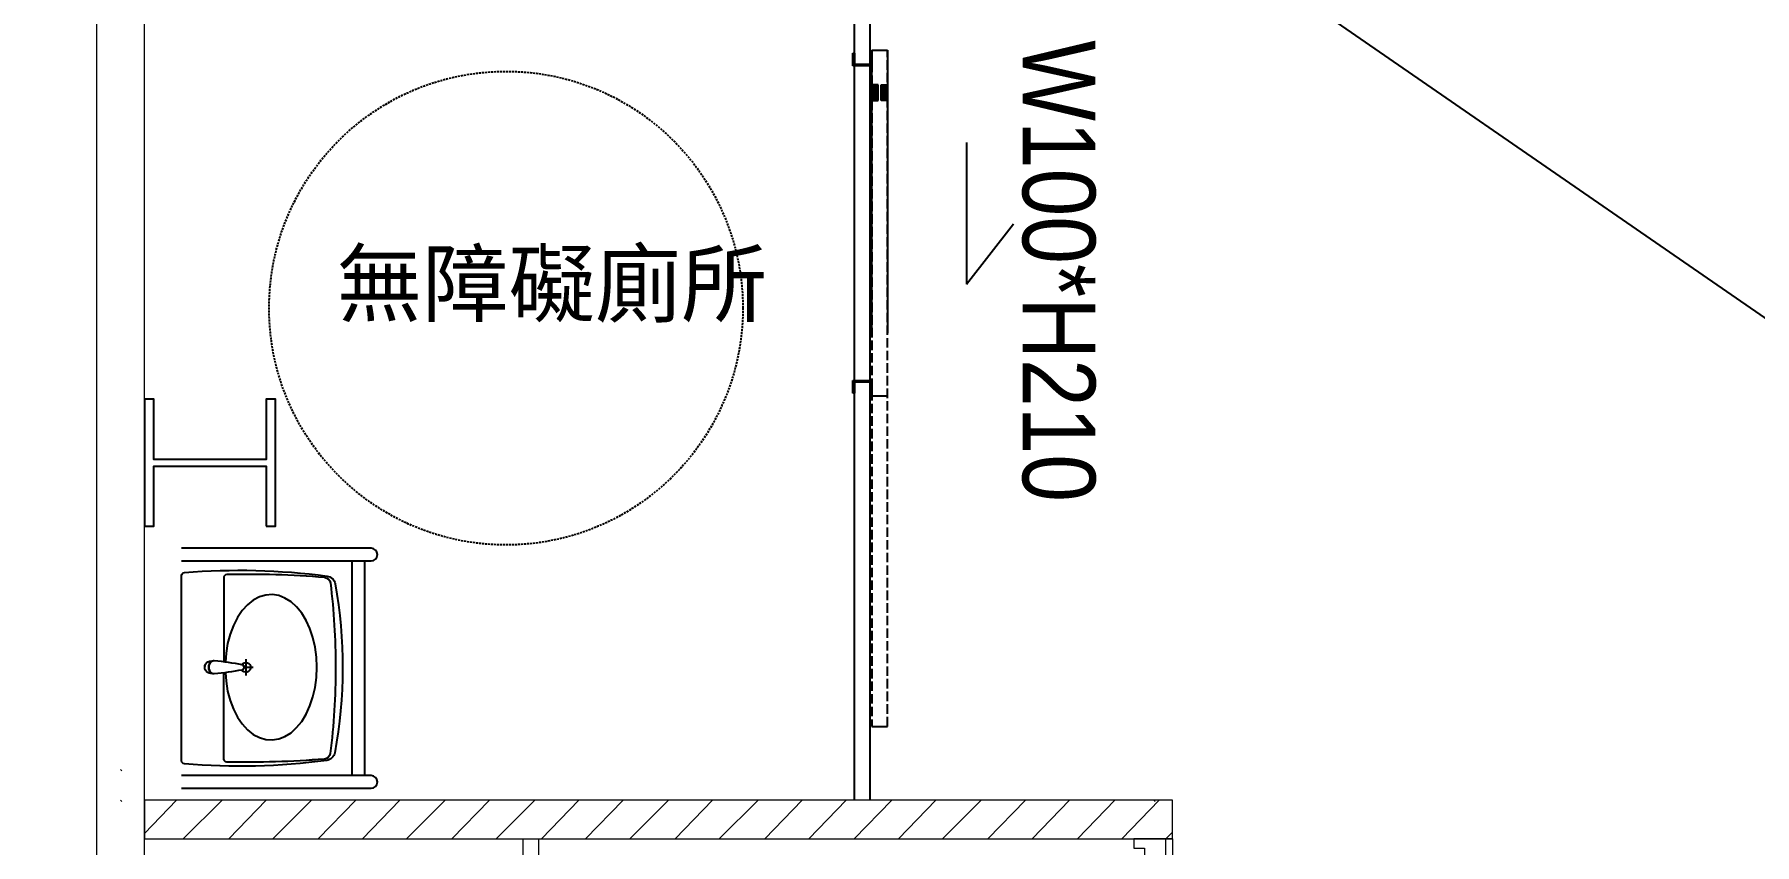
# Model space of a CAD drawing. Header units: millimetres. Extents: x -15161 to 10473752, y -72817 to 33960.
# Drawn here: x -1987 to -1443, y -5204 to -4947 of the extents above; entities that cross this region are included whole.
import ezdxf

# ---------------------------------------------------------------- set-up
doc = ezdxf.new("R2010")
doc.units = ezdxf.units.MM
doc.linetypes.add('1', pattern=[4, 3, -1])
doc.linetypes.add('HIDDEN', pattern=[9.525, 6.35, -3.175])
for name, color, linetype in [('I-I-2-DOOR-FRAME', 8, 'Continuous'), ('I-I-3-BATH', 123, 'Continuous'), ('PDF2_幾何圖形', 7, 'Continuous')]:
    doc.layers.add(name, color=color, linetype=linetype)
doc.layers.add('添利-門', color=150, linetype='Continuous', lineweight=25)
doc.styles.add('新細明體', font='PMingLiU.ttf')
doc.styles.add('正黑', font='Microsoft JhengHei.ttf', dxfattribs={"width": 0.9})

# ---------------------------------------------------------------- blocks, each defined once
blk = doc.blocks.new('SINK')
for p, q in [((-28.4, -203.1), (23, -203.1)), ((-2.7, -226.6), (-2.7, -197.2))]:
    blk.add_line(p, q)
for points in [[(-267.5, -486.2, 0.091012), (267.8, -485, 0.324409), (292.1, -459.5, 0.05394), (303.1, -8.9, 0.390026), (293.5, 0), (-293.5, 0, 0.390026), (-303.1, -8.9, 0.054082), (-291.9, -460.7, 0.325475)], [(18.2, -103.5, 0.198653), (15.5, -94.7, 0.472876), (-21.7, -94.7, 0.198653), (-24.3, -103.5, 0.022446), (-11.8, -191.2, 0.681232), (5.6, -191.2, 0.022446)], [(-22.5, -93.1), (-22.5, -93.4), (-22.5, -95.9, -0.029831), (-21.7, -94.7, -0.472876), (15.5, -94.7, -0.030915), (16.4, -95.9), (16.4, -93.4), (16.3, -92.9, 1.007253)]]:
    blk.add_lwpolyline(points, format="xyb", close=True)
for points in [[(-287.3, -453.1, -0.026424), (-296.6, -142.8, -0.216047), (-293.2, -135.6), (-293.2, -135.6, -0.180068), (-286.9, -133.3), (-21, -133.3)], [(-287.3, -453.1, 0.35499), (-269.8, -471.3, 0.030855), (-3.1, -487.8, 0.031634), (270.3, -470.5, 0.354195), (287.7, -452.3, 0.026353), (297, -142.8, 0.216047), (293.6, -135.6)], [(293.6, -135.6, 0.180068), (287.2, -133.3), (14.8, -133.3)]]:
    blk.add_lwpolyline(points, format="xyb")
blk.add_polyline3d([(14.1, -138.8, 0), (41.2, -140.8, 0), (72.3, -145.9, 0), (101.9, -153.8, 0), (129.5, -164.2, 0), (154.6, -177.1, 0), (176.5, -192, 0), (194.9, -208.8, 0), (209.4, -227.1, 0), (219.7, -246.5, 0), (225.6, -266.7, 0), (227, -287.1, 0), (223.9, -307.5, 0), (216.2, -327.4, 0), (204.3, -346.5, 0), (188.2, -364.2, 0), (168.4, -380.4, 0), (145.3, -394.5, 0), (119.2, -406.5, 0), (90.7, -416, 0), (60.5, -422.8, 0), (29, -426.8, 0), (-3.1, -428, 0), (-35.1, -426.8, 0), (-66.6, -422.8, 0), (-96.9, -416, 0), (-125.4, -406.5, 0), (-151.4, -394.5, 0), (-174.6, -380.4, 0), (-194.4, -364.2, 0), (-210.5, -346.5, 0), (-222.4, -327.4, 0), (-230, -307.5, 0), (-233.2, -287.1, 0), (-231.8, -266.7, 0), (-225.9, -246.5, 0), (-215.5, -227.1, 0), (-201, -208.8, 0), (-182.6, -192, 0), (-160.7, -177.1, 0), (-135.7, -164.2, 0), (-108.1, -153.8, 0), (-78.4, -145.9, 0), (-47.3, -140.8, 0), (-20.2, -138.8, 0)])
for centre, radius, start, end in [((-2.7, -203.1), 15.6, 126.3666, 57.4379), ((-3.1, -187.8), 9.36, 201.4721, 338.5279)]:
    blk.add_arc(centre, radius, start, end)
blk = doc.blocks.new('二樓建築底圖')
at = {"layer": 'I-I-2-DOOR-FRAME', "linetype": 'HIDDEN', "ltscale": 0.1}
blk.add_circle((-1837.88, -5033.66), 75, dxfattribs=at)
at = {"layer": 'PDF2_幾何圖形', "lineweight": 20}
blk.add_lwpolyline([(-1952.34, -5221.67), (-1952.34, -4462.33), (-371.86, -4462.33), (-371.86, -4447.52), (-1967.58, -4447.52), (-1967.58, -5221.67)], close=True, dxfattribs=at)
at = {"layer": 'PDF2_幾何圖形', "lineweight": 25}
blk.add_lwpolyline([(-1913.82, -5102.73), (-1910.86, -5102.73), (-1910.86, -5062.52), (-1913.82, -5062.52), (-1913.82, -5081.57), (-1949.38, -5081.57), (-1949.38, -5062.52), (-1952.34, -5062.52), (-1952.34, -5102.73), (-1949.38, -5102.73), (-1949.38, -5083.69), (-1913.82, -5083.69)], close=True, dxfattribs=at)
at = {"layer": 'PDF2_幾何圖形', "lineweight": 0}
for points in [[(-1959.96, -5179.77), (-1959.54, -5180.19)], [(-1959.96, -5189.5), (-1959.54, -5189.93)], [(-1952.34, -5200.08), (-1942.18, -5189.5)], [(-1940.07, -5201.78), (-1927.79, -5189.5)], [(-1925.68, -5201.78), (-1913.82, -5189.5)], [(-1911.71, -5201.78), (-1899.43, -5189.5)], [(-1897.32, -5201.78), (-1885.46, -5189.5)], [(-1883.35, -5201.78), (-1871.5, -5189.5)], [(-1869.38, -5201.78), (-1857.11, -5189.5)], [(-1854.99, -5201.78), (-1843.14, -5189.5)], [(-1841.02, -5201.78), (-1828.75, -5189.5)], [(-1826.63, -5201.78), (-1814.78, -5189.5)], [(-1812.66, -5201.78), (-1800.81, -5189.5)], [(-1798.7, -5201.78), (-1786.42, -5189.5)], [(-1784.3, -5201.78), (-1772.45, -5189.5)], [(-1770.34, -5201.78), (-1758.06, -5189.5)], [(-1755.95, -5201.78), (-1744.09, -5189.5)], [(-1741.98, -5201.78), (-1730.13, -5189.5)], [(-1727.59, -5201.78), (-1715.73, -5189.5)], [(-1713.62, -5201.78), (-1701.77, -5189.5)], [(-1699.65, -5201.78), (-1687.38, -5189.5)], [(-1685.26, -5201.78), (-1673.41, -5189.5)], [(-1671.29, -5201.78), (-1659.44, -5189.5)], [(-1656.9, -5201.78), (-1645.05, -5189.5)], [(-1642.93, -5201.78), (-1631.08, -5189.5)], [(-1628.97, -5201.78), (-1626.85, -5199.66)]]:
    blk.add_lwpolyline(points, dxfattribs=at)
for points in [[(-1626.85, -5201.78), (-1626.85, -5189.5), (-1952.34, -5189.5), (-1952.34, -5201.78)], [(-1632.35, -5189.93), (-1632.77, -5189.5)]]:
    blk.add_lwpolyline(points, close=True, dxfattribs=at)
at = {"layer": 'PDF2_幾何圖形', "lineweight": 20}
for points in [[(-1626.85, -5201.78), (-1626.85, -5189.5), (-1952.34, -5189.5)], [(-1952.34, -5201.78), (-1626.85, -5201.78), (-1639.12, -5201.78)]]:
    blk.add_lwpolyline(points, dxfattribs=at)
at = {"layer": 'PDF2_幾何圖形', "lineweight": 5}
for points in [[(-1832.56, -5201.78), (-1832.56, -5224.21), (-1827.48, -5224.21), (-1827.48, -5201.78)], [(-1639.12, -5201.78), (-1639.12, -5204.74), (-1635.74, -5204.74), (-1635.74, -5207.7), (-1628.97, -5207.7), (-1628.97, -5201.78)], [(-1626.85, -5201.78), (-1626.85, -5286.85)]]:
    blk.add_lwpolyline(points, dxfattribs=at)
at = {"layer": 'I-I-3-BATH', "lineweight": -2, "ltscale": 0.1, "xscale": -0.1000000000000008, "yscale": 0.1000000000000008, "zscale": 0.1, "rotation": 90}
blk.add_blockref('SINK', (-1940.61, -5147.72), dxfattribs=at)
at = {"color": 0, "linetype": 'ByBlock', "ltscale": 5, "insert": (-1891.55, -5015.9), "char_height": 20, "attachment_point": 1, "style": '新細明體'}
blk.add_mtext_dynamic_manual_height_columns('無障礙廁所', width=213.7565, gutter_width=150, heights=[0], dxfattribs=at)

msp = doc.modelspace()

# ---------------------------------------------------------------- hatches: boundary and pattern name
at = {"layer": '添利-門', "lineweight": -3, "ltscale": 50}
for points in [[(-1722.0415, -4967.8898), (-1722.0415, -4962.8898), (-1720.0415, -4962.8898), (-1720.0415, -4967.8898)], [(-1717.0415, -4967.8898), (-1717.0415, -4962.8898), (-1719.0415, -4962.8898), (-1719.0415, -4967.8898)]]:
    msp.add_hatch(color=211, dxfattribs=at).paths.add_polyline_path(points)

# ---------------------------------------------------------------- linework, layer by layer
at = {"color": 230}
msp.add_line((-2764.4316, -4121.3669), (3296.1753, -8307.958), dxfattribs=at)
at = {"color": 30}
for p, q in [((-1727.5415, -5189.5025), (-1727.5415, -4851.78)), ((-1722.5415, -5189.5025), (-1722.5415, -4851.78))]:
    msp.add_line(p, q, dxfattribs=at)
at = {"layer": 'I-I-2-DOOR-FRAME', "linetype": 'HIDDEN', "ltscale": 0.1}
msp.add_circle((-1837.8781, -5033.6609), 75, dxfattribs=at)
at = {"layer": 'I-I-3-BATH', "lineweight": -2, "ltscale": 0.1}
for p, q in [((-1886.6088, -5181.7184), (-1886.6088, -5113.7184)), ((-1882.6088, -5181.7184), (-1882.6088, -5113.7184))]:
    msp.add_line(p, q, dxfattribs=at)
for points in [[(-1940.6088, -5113.7184), (-1880.6088, -5113.7184, 1), (-1880.6088, -5109.7184), (-1940.6088, -5109.7184)], [(-1940.6088, -5185.7184), (-1880.6088, -5185.7184, 1), (-1880.6088, -5181.7184), (-1940.6088, -5181.7184)]]:
    msp.add_lwpolyline(points, format="xyb", dxfattribs=at)
at = {"layer": '添利-門', "color": 211, "ltscale": 50}
for p, q in [((-1728.0415, -4952.9205), (-1727.5415, -4952.9205)), ((-1728.0415, -4956.9205), (-1728.0415, -4952.9205)), ((-1727.5415, -4952.9205), (-1727.5415, -4956.4205)), ((-1727.5415, -4956.4205), (-1722.5415, -4956.4205)), ((-1722.5415, -4956.4205), (-1722.5415, -4952.9205)), ((-1722.5415, -4952.9205), (-1722.0415, -4952.9205)), ((-1722.0415, -4952.9205), (-1722.0415, -4956.9205)), ((-1722.0415, -4956.9205), (-1728.0415, -4956.9205)), ((-1728.0415, -5060.58), (-1728.0415, -5056.58)), ((-1728.0415, -5056.58), (-1722.0415, -5056.58)), ((-1722.5415, -5057.08), (-1727.5415, -5057.08)), ((-1727.5415, -5057.08), (-1727.5415, -5060.58)), ((-1722.5415, -5060.58), (-1722.5415, -5057.08)), ((-1722.0415, -5056.58), (-1722.0415, -5060.58)), ((-1727.5415, -5060.58), (-1728.0415, -5060.58)), ((-1722.0415, -5060.58), (-1722.5415, -5060.58))]:
    msp.add_line(p, q, dxfattribs=at)
at = {"layer": '添利-門', "color": 211, "linetype": '1'}
for p, q in [((-1722.0415, -4951.9205), (-1722.0415, -5166.126)), ((-1717.0415, -5166.126), (-1717.0415, -4951.9205))]:
    msp.add_line(p, q, dxfattribs=at)
at = {"layer": '添利-門', "color": 211}
for p, q in [((-1722.0415, -5041.58), (-1722.0415, -4951.9205)), ((-1722.0415, -4951.9205), (-1717.0415, -4951.9205)), ((-1717.0415, -4951.9205), (-1717.0415, -5041.58)), ((-1720.0415, -4962.8898), (-1722.0415, -4962.8898)), ((-1722.0415, -4962.8898), (-1722.0415, -4967.8898)), ((-1720.0415, -4967.8898), (-1720.0415, -4962.8898)), ((-1719.0415, -4967.8898), (-1719.0415, -4962.8898)), ((-1719.0415, -4962.8898), (-1717.0415, -4962.8898)), ((-1717.0415, -4962.8898), (-1717.0415, -4967.8898)), ((-1722.0415, -4967.8898), (-1720.0415, -4967.8898)), ((-1717.0415, -4967.8898), (-1719.0415, -4967.8898)), ((-1717.0415, -5061.58), (-1722.0415, -5061.58)), ((-1717.0415, -5061.58), (-1722.0415, -5061.58)), ((-1722.0415, -5166.126), (-1717.0415, -5166.126))]:
    msp.add_line(p, q, dxfattribs=at)
at = {"layer": '添利-門', "color": 211, "linetype": 'Continuous'}
for p, q in [((-1692.0595, -4981.2368), (-1692.0595, -5026.0672)), ((-1692.0595, -5026.0672), (-1677.1409, -5006.9595))]:
    msp.add_line(p, q, dxfattribs=at)

# ---------------------------------------------------------------- block references
at = {"color": 5}
msp.add_blockref('二樓建築底圖', (0, 0), dxfattribs=at)
at = {"layer": 'I-I-3-BATH', "lineweight": -2, "ltscale": 0.1, "xscale": -0.1, "yscale": 0.1, "zscale": 0.1, "rotation": 90}
msp.add_blockref('SINK', (-1940.6064, -5147.7184), dxfattribs=at)

# ---------------------------------------------------------------- texts
at = {"color": 0, "linetype": 'ByBlock', "ltscale": 5, "insert": (-1891.5546, -5015.8951), "char_height": 20, "attachment_point": 1, "style": '新細明體'}
msp.add_mtext_dynamic_manual_height_columns('無障礙廁所', width=213.756547, gutter_width=150, heights=[0], dxfattribs=at)
at = {"layer": '添利-門', "color": 211, "insert": (-1674.6184, -5095.0426), "char_height": 23.04, "attachment_point": 9, "rotation": 270, "style": '正黑'}
msp.add_mtext_dynamic_manual_height_columns('{\\fPMingLiU|b0|i0|c136|p18;W100*H210}', width=12701.226546, gutter_width=12.5, heights=[0], dxfattribs=at)

doc.saveas('drawing.dxf')
